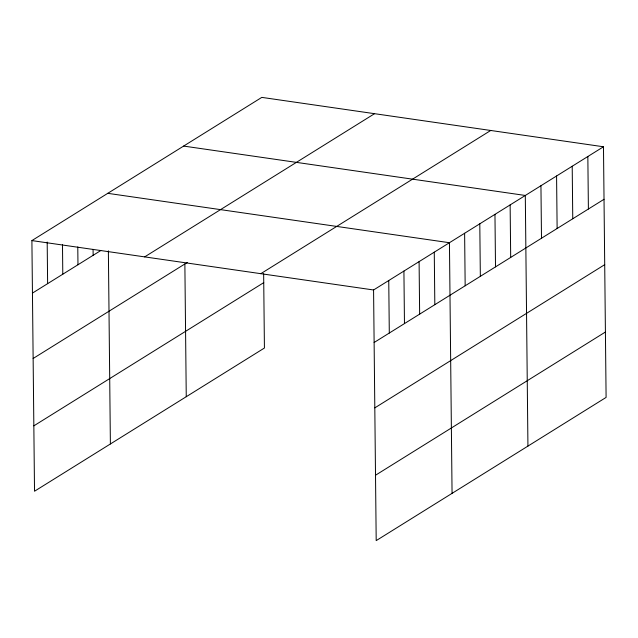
<?xml version="1.0" encoding="UTF-8"?>
<svg xmlns="http://www.w3.org/2000/svg" width="638" height="638" viewBox="0 0 638 638"><rect width="100%" height="100%" fill="white"/><g stroke="black" fill="none" stroke-linecap="round" stroke-linejoin="round"><path stroke-width="0.96" d="M263.646 273.726L264.427 348.021L34.524 491.228L31.9 240.59L261.803 97.383L603.476 146.772L606.1 397.41L376.197 540.617L373.573 289.979L603.476 146.772M32.45 293.105L100.732 250.575M144.651 256.891L374.554 113.684M33.136 358.484L187.341 262.433M260.822 273.678L490.726 130.471M33.838 425.849L263.741 282.642M374.123 342.494L604.026 199.287M374.809 407.873L604.712 264.666M375.511 475.238L605.414 332.031M183.632 146.07L525.305 195.459L527.937 446.098M107.766 193.33L449.439 242.719L452.063 493.357M31.9 240.59L373.573 289.979M587.845 156.509L588.395 209.025M572.206 166.247L572.757 218.762M556.575 175.984L557.126 228.5M540.944 185.722L541.495 238.245M510.137 204.918L510.687 257.433M494.96 214.368L495.511 266.883M479.792 223.818L480.342 276.334M464.616 233.269L465.166 285.784M434.271 252.169L434.821 304.693M419.094 261.628L419.645 314.143M403.918 271.078L404.468 323.594M388.749 280.529L389.3 333.044M184.868 263.972L186.256 396.708M108.372 250.806L110.39 443.968M93.084 249.354L93.14 255.304M77.78 246.914L77.972 264.754M62.484 244.474L62.795 274.204M47.188 242.041L47.627 283.655"/></g></svg>
